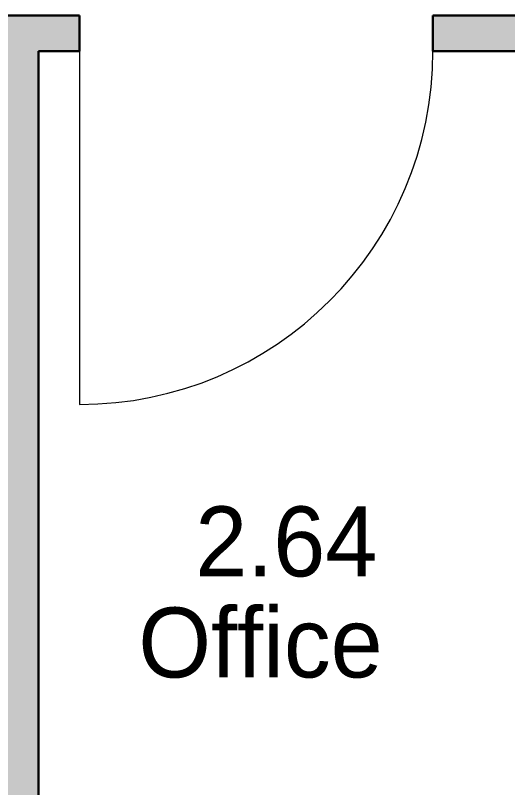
# Model space of a CAD drawing. Header units: millimetres. Extents: x 155927 to 295199, y -4084 to 97293.
# Drawn here: x 175587 to 176993, y 11400 to 13608 of the extents above; entities that cross this region are included whole.
import ezdxf

# ---------------------------------------------------------------- set-up
doc = ezdxf.new("R2010")
doc.units = ezdxf.units.MM
doc.header["$MEASUREMENT"] = 0
for name, color, linetype, lineweight in [('A-AREA-IDEN', 7, 'CONTINUOUS', 9), ('A-DOOR', 4, 'CONTINUOUS', 9), ('A-WALL-PATT', 7, 'CONTINUOUS', 9), ('I-WALL', 7, 'CONTINUOUS', 9)]:
    doc.layers.add(name, color=color, linetype=linetype, lineweight=lineweight)
doc.styles.add('Century Gothic', font='GOTHIC.TTF', dxfattribs={"height": 200})

msp = doc.modelspace()

# ---------------------------------------------------------------- hatches: boundary and pattern name
at = {"layer": 'A-WALL-PATT'}
h = msp.add_hatch(color=256, dxfattribs=at)
h.paths.add_polyline_path([(183641.8, 13505.6), (183641.8, 13607.6), (182228.3, 13607.6), (182228.3, 13505.6)], flags=0)
h.paths.add_polyline_path([(181218.3, 13505.6), (181218.3, 13607.6), (179528.3, 13607.6), (179528.3, 13505.6), (181100.8, 13505.6)], flags=0)
h.paths.add_polyline_path([(178400.8, 13505.6), (178518.3, 13505.6), (178518.3, 13607.6), (176780.3, 13607.6), (176780.3, 13505.6), (178298.8, 13505.6)], flags=0)
h.paths.add_polyline_path([(175652.8, 13505.6), (175770.3, 13505.6), (175770.3, 13607.6), (174080.3, 13607.6), (174080.3, 13505.6), (175550.8, 13505.6)], flags=0)
h.paths.add_polyline_path([(172952.8, 13505.6), (173070.3, 13505.6), (173070.3, 13607.6), (171380.3, 13607.6), (171380.3, 13505.6), (172850.8, 13505.6)], flags=0)
h.paths.add_polyline_path([(170252.8, 13505.6), (170370.3, 13505.6), (170370.3, 13607.6), (170252.8, 13607.6)], flags=0)
msp.add_hatch(color=256, dxfattribs=at).paths.add_polyline_path([(175550.8, 9369.6), (175652.8, 9369.6), (175652.8, 13505.6), (175550.8, 13505.6), (175550.8, 9692.7)], flags=0)

# ---------------------------------------------------------------- linework, layer by layer
at = {"layer": 'A-DOOR'}
msp.add_line((175770.3, 13505.6), (175770.3, 12495.6), dxfattribs=at)
msp.add_arc((175770.3, 13505.6), 1010, 270, 0, dxfattribs=at)
at = {"layer": 'I-WALL', "lineweight": 30}
for p, q in [((175770.3, 13607.6), (174080.3, 13607.6)), ((175770.3, 13505.6), (175770.3, 13607.6)), ((178518.3, 13607.6), (176780.3, 13607.6)), ((176780.3, 13607.6), (176780.3, 13505.6)), ((175652.8, 9369.6), (175652.8, 13505.6)), ((175652.8, 13505.6), (175770.3, 13505.6)), ((176780.3, 13505.6), (178298.8, 13505.6))]:
    msp.add_line(p, q, dxfattribs=at)

# ---------------------------------------------------------------- texts
at = {"layer": 'A-AREA-IDEN', "style": 'Century Gothic'}
for s, p in [('2.64', (176100.7, 12004.1)), ('Office', (175938, 11715.1))]:
    msp.add_text(s, height=200, dxfattribs=at).set_placement(p)

doc.saveas('drawing.dxf')
